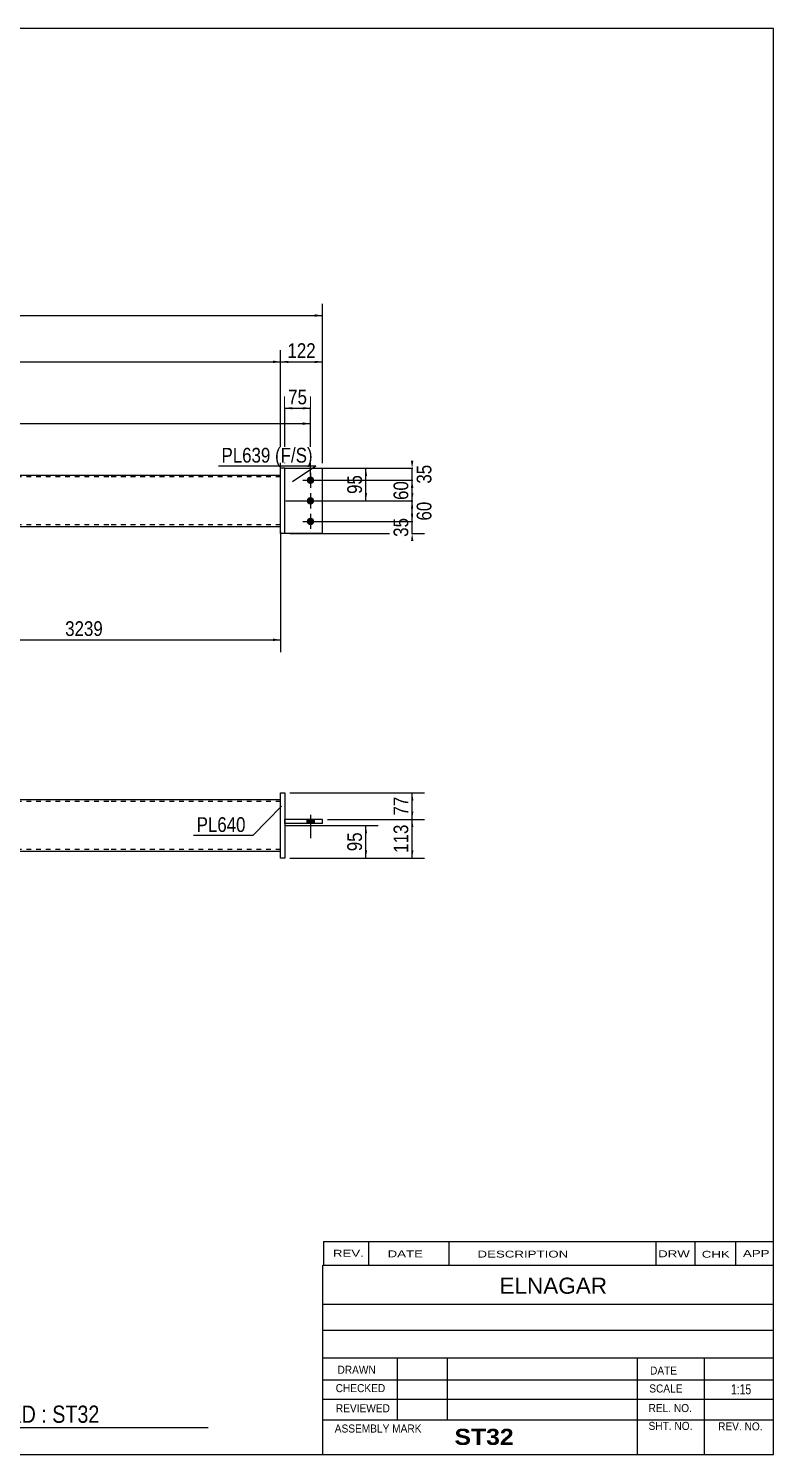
# Model space of a CAD drawing. Header units: millimetres. Extents: x 2 to 405, y 5 to 282.
# Drawn here: x 260.2 to 405, y 5 to 282 of the extents above; entities that cross this region are included whole.
import ezdxf

# ---------------------------------------------------------------- set-up
doc = ezdxf.new("R2010")
doc.units = ezdxf.units.MM
doc.linetypes.add('DXK_LINE_DOT1', pattern=[1.8814, 0.9407, -0.9407])
doc.styles.add('Arial', font='ARIAL.TTF', dxfattribs={"height": 0.2})
doc.styles.add('Arial Bold', font='ARIALBD.TTF', dxfattribs={"height": 0.2})
doc.styles.add('Arial Narrow', font='ARIALN.TTF', dxfattribs={"height": 0.2})

# ---------------------------------------------------------------- blocks, each defined once
blk = doc.blocks.new('Unknown-629094939-1772')
at = {"color": 5, "linetype": 'Continuous'}
for p, q in [((405, 282), (5, 282)), ((5, 282), (5, 5)), ((405, 5), (405, 282)), ((5, 5), (405, 5))]:
    blk.add_line(p, q, dxfattribs=at)
at = {"color": 174, "linetype": 'Continuous', "style": 'Arial'}
blk.add_text('Tekla structures', height=1.9102, rotation=90, dxfattribs=at).set_placement((4.5, 5.5))
blk = doc.blocks.new('Part-629094939-1239 - 1222')
at = {"color": 2, "linetype": 'Continuous'}
for p, q in [((309.99, 196.58), (317.33, 196.58)), ((317.33, 183.92), (317.33, 196.58)), ((317.33, 183.92), (309.99, 183.92))]:
    blk.add_line(p, q, dxfattribs=at)
at = {"color": 7, "linetype": 'DXK_LINE_DOT1'}
blk.add_line((309.99, 183.92), (309.99, 196.58), dxfattribs=at)
blk = doc.blocks.new('Part-629094939-1240 - 1222')
at = {"color": 2, "linetype": 'Continuous'}
for p, q in [((309.99, 196.58), (309.19, 196.58)), ((309.19, 183.92), (309.19, 196.58)), ((309.99, 183.92), (309.99, 196.58)), ((309.99, 183.92), (309.19, 183.92))]:
    blk.add_line(p, q, dxfattribs=at)
blk = doc.blocks.new('Part-629094939-1243 - 1222')
at = {"color": 2, "linetype": 'Continuous'}
for p, q in [((91.75, 195.25), (125.08, 195.25)), ((125.18, 195.25), (275.76, 195.25)), ((275.86, 195.25), (309.19, 195.25)), ((91.75, 185.25), (125.08, 185.25)), ((125.18, 185.25), (275.76, 185.25)), ((275.86, 185.25), (309.19, 185.25))]:
    blk.add_line(p, q, dxfattribs=at)
at = {"color": 7, "linetype": 'DXK_LINE_DOT1'}
for p, q in [((91.75, 185.25), (91.75, 195.25)), ((125.08, 194.92), (91.75, 194.92)), ((275.76, 194.92), (125.18, 194.92)), ((309.19, 194.92), (275.86, 194.92)), ((309.19, 185.25), (309.19, 195.25)), ((125.08, 185.58), (91.75, 185.58)), ((275.76, 185.58), (125.18, 185.58)), ((309.19, 185.58), (275.86, 185.58))]:
    blk.add_line(p, q, dxfattribs=at)
blk = doc.blocks.new('Bolt-629094939-1246 - 1222')
at = {"linetype": 'Continuous'}
for points in [[(314.99, 194.98, -1), (314.99, 193.52, -1)], [(314.99, 190.98, -1), (314.99, 189.52, -1)], [(314.99, 186.98, -1), (314.99, 185.52, -1)]]:
    blk.add_hatch(color=3, dxfattribs=at).paths.add_polyline_path(points)
at = {"color": 3, "linetype": 'Continuous'}
for p, q in [((313.53, 194.25), (316.46, 194.25)), ((314.99, 195.72), (314.99, 192.78)), ((314.99, 191.72), (314.99, 188.78)), ((313.53, 190.25), (316.46, 190.25)), ((313.53, 186.25), (316.46, 186.25)), ((314.99, 187.72), (314.99, 184.78))]:
    blk.add_line(p, q, dxfattribs=at)
blk = doc.blocks.new('Part-629094939-1256 - 1253')
at = {"color": 2, "linetype": 'Continuous'}
for p, q in [((309.19, 120.85), (309.19, 133.52)), ((309.19, 133.52), (309.99, 133.52)), ((309.99, 133.52), (309.99, 120.85)), ((309.99, 120.85), (309.19, 120.85))]:
    blk.add_line(p, q, dxfattribs=at)
blk = doc.blocks.new('Part-629094939-1255 - 1253')
at = {"color": 2, "linetype": 'Continuous'}
for p, q in [((317.33, 128.38), (309.99, 128.38)), ((309.99, 127.58), (309.99, 128.38)), ((317.33, 127.58), (309.99, 127.58)), ((317.33, 127.58), (317.33, 128.38))]:
    blk.add_line(p, q, dxfattribs=at)
blk = doc.blocks.new('Part-629094939-1259 - 1253')
at = {"color": 2, "linetype": 'Continuous'}
for p, q in [((125.08, 132.18), (91.75, 132.18)), ((275.76, 132.18), (125.18, 132.18)), ((309.19, 132.18), (275.86, 132.18)), ((91.75, 122.18), (125.08, 122.18)), ((125.18, 122.18), (275.76, 122.18)), ((275.86, 122.18), (309.19, 122.18))]:
    blk.add_line(p, q, dxfattribs=at)
at = {"color": 7, "linetype": 'DXK_LINE_DOT1'}
for p, q in [((91.75, 132.18), (91.75, 122.18)), ((125.08, 131.85), (91.75, 131.85)), ((275.76, 131.85), (125.18, 131.85)), ((309.19, 131.85), (275.86, 131.85)), ((309.19, 122.18), (309.19, 132.18)), ((242.43, 127.58), (158.52, 127.58)), ((158.52, 127.58), (158.52, 126.78)), ((242.43, 126.78), (242.43, 127.58)), ((158.52, 126.78), (242.43, 126.78)), ((125.08, 122.52), (91.75, 122.52)), ((275.76, 122.52), (125.18, 122.52)), ((309.19, 122.52), (275.86, 122.52))]:
    blk.add_line(p, q, dxfattribs=at)
blk = doc.blocks.new('Bolt-629094939-1262 - 1253')
at = {"linetype": 'Continuous'}
blk.add_hatch(color=3, dxfattribs=at).paths.add_polyline_path([(315.73, 128.38), (314.26, 128.38), (314.26, 127.58), (315.73, 127.58)])
blk.add_hatch(color=3, dxfattribs=at).paths.add_polyline_path([(315.73, 128.38), (314.26, 128.38), (314.26, 127.58), (315.73, 127.58)])
blk.add_hatch(color=3, dxfattribs=at).paths.add_polyline_path([(315.73, 128.38), (314.26, 128.38), (314.26, 127.58), (315.73, 127.58)])
at = {"color": 3, "linetype": 'Continuous'}
for p, q in [((314.26, 128.38), (314.26, 127.58)), ((314.26, 128.38), (314.26, 127.58)), ((314.26, 128.38), (314.26, 127.58)), ((314.99, 129.25), (314.99, 124.72)), ((314.99, 129.25), (314.99, 124.72)), ((314.99, 129.25), (314.99, 124.72)), ((315.73, 128.38), (315.73, 127.58)), ((315.73, 128.38), (315.73, 127.58)), ((315.73, 128.38), (315.73, 127.58))]:
    blk.add_line(p, q, dxfattribs=at)
blk = doc.blocks.new('StraightDimension-629094939-1279 - 1222')
at = {"linetype": 'Continuous'}
for points in [[(325.5, 195.08), (325.75, 196.58), (326, 195.08)], [(326, 191.75), (325.75, 190.25), (325.5, 191.75)]]:
    blk.add_hatch(color=7, dxfattribs=at).paths.add_polyline_path(points)
at = {"color": 7, "linetype": 'Continuous'}
for p, q in [((310.99, 196.58), (328.15, 196.58)), ((325.75, 190.25), (325.75, 196.58)), ((310.19, 190.25), (328.15, 190.25))]:
    blk.add_line(p, q, dxfattribs=at)
at = {"color": 0}
blk.add_wipeout([(325.6, 195.84), (321.4, 195.84), (321.4, 190.99), (325.6, 190.99)], dxfattribs=at)
at = {"color": 3, "style": 'Arial Narrow'}
blk.add_text('95', height=2.863, rotation=90.0002, dxfattribs=at).set_placement((325, 191.59))
blk = doc.blocks.new('StraightDimension-629094939-1321 - 1222')
at = {"linetype": 'Continuous'}
for points in [[(234.24, 163), (232.74, 163.25), (234.24, 163.5)], [(307.69, 163.5), (309.19, 163.25), (307.69, 163)]]:
    blk.add_hatch(color=7, dxfattribs=at).paths.add_polyline_path(points)
at = {"color": 7, "linetype": 'Continuous'}
for p, q in [((309.19, 184.25), (309.19, 160.85)), ((232.74, 177.5), (232.74, 160.85)), ((232.74, 163.25), (309.19, 163.25))]:
    blk.add_line(p, q, dxfattribs=at)
at = {"color": 0}
blk.add_wipeout([(275.22, 163.4), (275.22, 167.6), (266.71, 167.6), (266.71, 163.4)], dxfattribs=at)
at = {"color": 3, "style": 'Arial Narrow'}
blk.add_text('3239', height=2.863, dxfattribs=at).set_placement((267.31, 164))
blk = doc.blocks.new('StraightDimension-629094939-1908 - 1222')
at = {"linetype": 'Continuous'}
for points in [[(334.5, 192.75), (334.75, 194.25), (335, 192.75)], [(335, 191.75), (334.75, 190.25), (334.5, 191.75)]]:
    blk.add_hatch(color=7, dxfattribs=at).paths.add_polyline_path(points)
at = {"color": 7, "linetype": 'Continuous'}
for p, q in [((315.99, 194.25), (337.15, 194.25)), ((334.75, 190.25), (334.75, 194.25)), ((315.99, 190.25), (337.15, 190.25))]:
    blk.add_line(p, q, dxfattribs=at)
at = {"color": 0}
blk.add_wipeout([(334.6, 194.68), (330.4, 194.68), (330.4, 189.82), (334.6, 189.82)], dxfattribs=at)
at = {"color": 3, "style": 'Arial Narrow'}
blk.add_text('60', height=2.863, rotation=90.0002, dxfattribs=at).set_placement((334, 190.42))
blk = doc.blocks.new('StraightDimension-629094939-1284 - 1222')
at = {"linetype": 'Continuous'}
for points in [[(335, 198.08), (334.75, 196.58), (334.5, 198.08)], [(334.5, 192.75), (334.75, 194.25), (335, 192.75)]]:
    blk.add_hatch(color=7, dxfattribs=at).paths.add_polyline_path(points)
at = {"color": 7, "linetype": 'Continuous'}
for p, q in [((310.99, 196.58), (337, 196.58)), ((315.99, 194.25), (337, 194.25)), ((334.75, 194.25), (334.75, 196.58))]:
    blk.add_line(p, q, dxfattribs=at)
at = {"color": 0}
blk.add_wipeout([(339.1, 197.84), (334.9, 197.84), (334.9, 192.99), (339.1, 192.99)], dxfattribs=at)
at = {"color": 3, "style": 'Arial Narrow'}
blk.add_text('35', height=2.863, rotation=90.0002, dxfattribs=at).set_placement((338.5, 193.59))
blk = doc.blocks.new('StraightDimension-629094939-1287 - 1222')
at = {"linetype": 'Continuous'}
for points in [[(335, 187.75), (334.75, 186.25), (334.5, 187.75)], [(334.5, 182.42), (334.75, 183.92), (335, 182.42)]]:
    blk.add_hatch(color=7, dxfattribs=at).paths.add_polyline_path(points)
at = {"color": 7, "linetype": 'Continuous'}
for p, q in [((315.99, 186.25), (337.15, 186.25)), ((334.75, 183.92), (334.75, 186.25)), ((310.99, 183.92), (337.15, 183.92))]:
    blk.add_line(p, q, dxfattribs=at)
at = {"color": 0}
blk.add_wipeout([(334.6, 187.51), (330.4, 187.51), (330.4, 182.66), (334.6, 182.66)], dxfattribs=at)
at = {"color": 3, "style": 'Arial Narrow'}
blk.add_text('35', height=2.863, rotation=90.0002, dxfattribs=at).set_placement((334, 183.26))
blk = doc.blocks.new('StraightDimension-629094939-1315 - 1222')
at = {"linetype": 'Continuous'}
for points in [[(311.49, 208), (309.99, 208.25), (311.49, 208.5)], [(313.49, 208.5), (314.99, 208.25), (313.49, 208)]]:
    blk.add_hatch(color=7, dxfattribs=at).paths.add_polyline_path(points)
at = {"color": 7, "linetype": 'Continuous'}
for p, q in [((309.99, 197.58), (309.99, 210.5)), ((309.99, 208.25), (314.99, 208.25)), ((314.99, 195.25), (314.99, 210.5))]:
    blk.add_line(p, q, dxfattribs=at)
at = {"color": 0}
blk.add_wipeout([(314.92, 208.4), (314.92, 212.6), (310.06, 212.6), (310.06, 208.4)], dxfattribs=at)
at = {"color": 3, "style": 'Arial Narrow'}
blk.add_text('75', height=2.863, dxfattribs=at).set_placement((310.66, 209))
blk = doc.blocks.new('StraightDimension-629094939-1333 - 1222')
at = {"linetype": 'Continuous'}
for points in [[(87.45, 205), (85.95, 205.25), (87.45, 205.5)], [(313.49, 205.5), (314.99, 205.25), (313.49, 205)]]:
    blk.add_hatch(color=7, dxfattribs=at).paths.add_polyline_path(points)
at = {"color": 7, "linetype": 'Continuous'}
for p, q in [((85.95, 195.25), (85.95, 207.5)), ((85.95, 205.25), (314.99, 205.25)), ((314.99, 195.25), (314.99, 207.5))]:
    blk.add_line(p, q, dxfattribs=at)
at = {"color": 0}
blk.add_wipeout([(204.73, 205.4), (204.73, 209.6), (196.22, 209.6), (196.22, 205.4)], dxfattribs=at)
at = {"color": 3, "style": 'Arial Narrow'}
blk.add_text('7619', height=2.863, dxfattribs=at).set_placement((196.82, 206))
blk = doc.blocks.new('StraightDimension-629094939-1339 - 1222')
at = {"linetype": 'Continuous'}
for points in [[(310.69, 217), (309.19, 217.25), (310.69, 217.5)], [(315.83, 217.5), (317.33, 217.25), (315.83, 217)]]:
    blk.add_hatch(color=7, dxfattribs=at).paths.add_polyline_path(points)
at = {"color": 7, "linetype": 'Continuous'}
for p, q in [((309.19, 196.25), (309.19, 219.5)), ((317.33, 197.58), (317.33, 219.5)), ((309.19, 217.25), (317.33, 217.25))]:
    blk.add_line(p, q, dxfattribs=at)
at = {"color": 0}
blk.add_wipeout([(316.6, 217.4), (316.6, 221.6), (309.92, 221.6), (309.92, 217.4)], dxfattribs=at)
at = {"color": 3, "style": 'Arial Narrow'}
blk.add_text('122', height=2.863, dxfattribs=at).set_placement((310.52, 218))
blk = doc.blocks.new('StraightDimension-629094939-1340 - 1222')
at = {"linetype": 'Continuous'}
for points in [[(93.25, 217), (91.75, 217.25), (93.25, 217.5)], [(307.69, 217.5), (309.19, 217.25), (307.69, 217)]]:
    blk.add_hatch(color=7, dxfattribs=at).paths.add_polyline_path(points)
at = {"color": 7, "linetype": 'Continuous'}
for p, q in [((91.75, 196.25), (91.75, 219.5)), ((309.19, 196.25), (309.19, 219.5)), ((91.75, 217.25), (309.19, 217.25))]:
    blk.add_line(p, q, dxfattribs=at)
at = {"color": 0}
blk.add_wipeout([(204.73, 217.4), (204.73, 221.6), (196.22, 221.6), (196.22, 217.4)], dxfattribs=at)
at = {"color": 3, "style": 'Arial Narrow'}
blk.add_text('7445', height=2.863, dxfattribs=at).set_placement((196.82, 218))
blk = doc.blocks.new('StraightDimension-629094939-1347 - 1222')
at = {"linetype": 'Continuous'}
for points in [[(85.12, 226), (83.62, 226.25), (85.12, 226.5)], [(315.83, 226.5), (317.33, 226.25), (315.83, 226)]]:
    blk.add_hatch(color=7, dxfattribs=at).paths.add_polyline_path(points)
at = {"color": 7, "linetype": 'Continuous'}
for p, q in [((83.62, 197.58), (83.62, 228.5)), ((317.33, 197.58), (317.33, 228.5)), ((83.62, 226.25), (317.33, 226.25))]:
    blk.add_line(p, q, dxfattribs=at)
at = {"color": 0}
blk.add_wipeout([(204.73, 226.4), (204.73, 230.6), (196.22, 230.6), (196.22, 226.4)], dxfattribs=at)
at = {"color": 3, "style": 'Arial Narrow'}
blk.add_text('7689', height=2.863, dxfattribs=at).set_placement((196.82, 227))
blk = doc.blocks.new('StraightDimension-629094939-1906 - 1222')
at = {"linetype": 'Continuous'}
for points in [[(334.5, 188.75), (334.75, 190.25), (335, 188.75)], [(335, 187.75), (334.75, 186.25), (334.5, 187.75)]]:
    blk.add_hatch(color=7, dxfattribs=at).paths.add_polyline_path(points)
at = {"color": 7, "linetype": 'Continuous'}
for p, q in [((315.99, 190.25), (337, 190.25)), ((334.75, 186.25), (334.75, 190.25)), ((315.99, 186.25), (337, 186.25))]:
    blk.add_line(p, q, dxfattribs=at)
at = {"color": 0}
blk.add_wipeout([(339.1, 190.68), (334.9, 190.68), (334.9, 185.82), (339.1, 185.82)], dxfattribs=at)
at = {"color": 3, "style": 'Arial Narrow'}
blk.add_text('60', height=2.863, rotation=90.0002, dxfattribs=at).set_placement((338.5, 186.42))
blk = doc.blocks.new('StraightDimension-629094939-1356 - 1253')
at = {"linetype": 'Continuous'}
for points in [[(325.5, 125.68), (325.75, 127.18), (326, 125.68)], [(326, 122.35), (325.75, 120.85), (325.5, 122.35)]]:
    blk.add_hatch(color=7, dxfattribs=at).paths.add_polyline_path(points)
at = {"color": 7, "linetype": 'Continuous'}
for p, q in [((310.19, 127.18), (328.15, 127.18)), ((325.75, 120.85), (325.75, 127.18)), ((310.99, 120.85), (328.15, 120.85))]:
    blk.add_line(p, q, dxfattribs=at)
at = {"color": 0}
blk.add_wipeout([(325.6, 126.45), (321.4, 126.45), (321.4, 121.59), (325.6, 121.59)], dxfattribs=at)
at = {"color": 3, "style": 'Arial Narrow'}
blk.add_text('95', height=2.863, rotation=90.0002, dxfattribs=at).set_placement((325, 122.19))
blk = doc.blocks.new('StraightDimension-629094939-1361 - 1253')
at = {"linetype": 'Continuous'}
for points in [[(334.5, 132.02), (334.75, 133.52), (335, 132.02)], [(335, 129.88), (334.75, 128.38), (334.5, 129.88)]]:
    blk.add_hatch(color=7, dxfattribs=at).paths.add_polyline_path(points)
at = {"color": 7, "linetype": 'Continuous'}
for p, q in [((310.99, 133.52), (337.15, 133.52)), ((334.75, 128.38), (334.75, 133.52)), ((318.33, 128.38), (337.15, 128.38))]:
    blk.add_line(p, q, dxfattribs=at)
at = {"color": 0}
blk.add_wipeout([(334.6, 133.38), (330.4, 133.38), (330.4, 128.52), (334.6, 128.52)], dxfattribs=at)
at = {"color": 3, "style": 'Arial Narrow'}
blk.add_text('77', height=2.863, rotation=90.0002, dxfattribs=at).set_placement((334, 129.12))
blk = doc.blocks.new('StraightDimension-629094939-1362 - 1253')
at = {"linetype": 'Continuous'}
for points in [[(334.5, 126.88), (334.75, 128.38), (335, 126.88)], [(335, 122.35), (334.75, 120.85), (334.5, 122.35)]]:
    blk.add_hatch(color=7, dxfattribs=at).paths.add_polyline_path(points)
at = {"color": 7, "linetype": 'Continuous'}
for p, q in [((318.33, 128.38), (337.15, 128.38)), ((334.75, 120.85), (334.75, 128.38)), ((310.99, 120.85), (337.15, 120.85))]:
    blk.add_line(p, q, dxfattribs=at)
at = {"color": 0}
blk.add_wipeout([(334.6, 127.96), (330.4, 127.96), (330.4, 121.28), (334.6, 121.28)], dxfattribs=at)
at = {"color": 3, "style": 'Arial Narrow'}
blk.add_text('113', height=2.863, rotation=90.0002, dxfattribs=at).set_placement((334, 121.88))
blk = doc.blocks.new('CBS_CALLOFF-629094939-2004')
at = {"color": 7, "linetype": 'Continuous'}
blk.add_line((178.88, 10.27), (295.11, 10.25), dxfattribs=at)
at = {"color": 3, "linetype": 'Continuous', "style": 'Arial Narrow'}
blk.add_text('QTY= 2 Nos.      BRACING      MKD : ST32', height=3.3405, dxfattribs=at).set_placement((200.68, 11.16))
blk = doc.blocks.new('CBS_NAME_BLOG-629094939-2005')
at = {"color": 7, "linetype": 'Continuous'}
for p, q in [((317.41, 41.75), (404.93, 41.75)), ((317.41, 5.04), (317.41, 41.75)), ((317.41, 34.21), (404.93, 34.21)), ((317.48, 29.16), (405, 29.16)), ((317.41, 23.79), (404.93, 23.79)), ((331.93, 11.68), (331.93, 23.78)), ((341.62, 11.71), (341.62, 23.78)), ((378.53, 5.04), (378.53, 23.77)), ((391.58, 5.04), (391.58, 23.78)), ((317.42, 19.49), (405, 19.51)), ((317.41, 15.74), (404.93, 15.74)), ((317.41, 11.7), (404.93, 11.7)), ((317.41, 5), (405, 5))]:
    blk.add_line(p, q, dxfattribs=at)
at = {"color": 3, "linetype": 'Continuous', "style": 'Arial'}
blk.add_text('ELNAGAR', height=3.133, dxfattribs=at).set_placement((351.73, 36.22))
at = {"color": 3, "linetype": 'Continuous'}
for s, height, style, width, p in [('DRAWN', 1.566, 'Arial', 0.9, (320.24, 20.68)), ('DATE', 1.566, 'Arial', 0.9, (381, 20.52)), ('CHECKED', 1.566, 'Arial', 0.9, (319.89, 17.11)), ('SCALE', 1.566, 'Arial', 0.9, (380.85, 17.04)), ('1:15', 1.957, 'Arial Narrow', 0.9, (396.74, 16.68)), ('REVIEWED', 1.566, 'Arial', 0.9, (319.93, 13.19)), ('REL. NO.', 1.566, 'Arial', 0.9, (380.71, 13.24)), ('SHT. NO.', 1.566, 'Arial', 0.9, (380.71, 9.77)), ('REV. NO.', 1.566, 'Arial', 0.9, (394.23, 9.68)), ('ASSEMBLY MARK', 1.5663, 'Arial', 0.9, (319.71, 9.26)), ('ST32', 3.131, 'Arial Bold', 1.1, (342.99, 6.86))]:
    blk.add_text(s, height=height, dxfattribs=dict(at, style=style, width=width)).set_placement(p)
blk = doc.blocks.new('CBS_REVISION-629094939-2006')
at = {"color": 7, "linetype": 'Continuous'}
for p, q in [((317.49, 46.38), (404.99, 46.38)), ((317.49, 46.38), (317.49, 41.75)), ((326.29, 46.38), (326.29, 41.75)), ((341.88, 46.38), (341.88, 41.81)), ((382.14, 46.38), (382.14, 41.75)), ((389.68, 46.38), (389.68, 41.75)), ((397.63, 46.38), (397.63, 41.75)), ((317.49, 41.75), (404.99, 41.75))]:
    blk.add_line(p, q, dxfattribs=at)
at = {"color": 7, "style": 'Arial Narrow', "width": 1.7}
for s, height, p in [('REV.', 1.326, (319.35, 43.43)), ('DATE', 1.326, (329.98, 43.31)), ('DESCRIPTION', 1.3257, (347.46, 43.26)), ('DRW', 1.326, (382.57, 43.32)), ('CHK', 1.326, (391.06, 43.23)), ('APP', 1.326, (399.06, 43.38))]:
    blk.add_text(s, height=height, dxfattribs=at).set_placement(p)
blk = doc.blocks.new('Mark-629094939-1385 - 1222')
at = {"color": 0}
blk.add_wipeout([(307.2, 197.68), (307.2, 200.68), (297.7, 200.68), (297.7, 197.68)], dxfattribs=at)
blk.add_wipeout([(307.2, 197.68), (307.2, 200.68), (297.7, 200.68), (297.7, 197.68)], dxfattribs=at)
blk.add_wipeout([(315.4, 197.68), (315.4, 200.68), (308.1, 200.68), (308.1, 197.68)], dxfattribs=at)
blk.add_wipeout([(315.4, 197.68), (315.4, 200.68), (308.1, 200.68), (308.1, 197.68)], dxfattribs=at)
at = {"color": 7, "linetype": 'Continuous'}
for p in [(297.1, 197.08), (311.48, 194.03)]:
    blk.add_line(p, (316, 197.08), dxfattribs=at)
at = {"color": 3, "style": 'Arial Narrow'}
for s, p in [('PL639', (297.7, 197.68)), ('(F/', (308.1, 197.68)), ('S)', (312.12, 197.68))]:
    blk.add_text(s, height=2.863, dxfattribs=at).set_placement(p)
blk = doc.blocks.new('Mark-629094939-1376 - 1253')
at = {"color": 7, "linetype": 'Continuous'}
blk.add_line((309.37, 130.96), (303.87, 125.33), dxfattribs=at)
at = {"color": 0}
blk.add_wipeout([(302.37, 125.93), (302.37, 128.93), (292.87, 128.93), (292.87, 125.93)], dxfattribs=at)
blk.add_wipeout([(302.37, 125.93), (302.37, 128.93), (292.87, 128.93), (292.87, 125.93)], dxfattribs=at)
at = {"color": 7, "linetype": 'Continuous'}
blk.add_line((292.27, 125.33), (303.87, 125.33), dxfattribs=at)
at = {"color": 3, "style": 'Arial Narrow'}
blk.add_text('PL640', height=2.863, dxfattribs=at).set_placement((292.87, 125.93))

msp = doc.modelspace()

# ---------------------------------------------------------------- block references
for name in ['Unknown-629094939-1772', 'Part-629094939-1243 - 1222', 'Part-629094939-1240 - 1222', 'Part-629094939-1239 - 1222', 'Bolt-629094939-1246 - 1222', 'Part-629094939-1256 - 1253', 'Part-629094939-1259 - 1253', 'Part-629094939-1255 - 1253', 'Bolt-629094939-1262 - 1253', 'CBS_REVISION-629094939-2006', 'CBS_NAME_BLOG-629094939-2005', 'CBS_CALLOFF-629094939-2004']:
    msp.add_blockref(name, (0, 0))

# ---------------------------------------------------------------- next in the draw order: block references
for name in ['StraightDimension-629094939-1279 - 1222', 'StraightDimension-629094939-1287 - 1222', 'StraightDimension-629094939-1321 - 1222', 'StraightDimension-629094939-1356 - 1253']:
    msp.add_blockref(name, (0, 0))

# ---------------------------------------------------------------- next in the draw order: block references
for name in ['StraightDimension-629094939-1908 - 1222', 'StraightDimension-629094939-1361 - 1253', 'Mark-629094939-1376 - 1253']:
    msp.add_blockref(name, (0, 0))

# ---------------------------------------------------------------- next in the draw order: block references
for name in ['StraightDimension-629094939-1284 - 1222', 'StraightDimension-629094939-1906 - 1222', 'StraightDimension-629094939-1362 - 1253']:
    msp.add_blockref(name, (0, 0))

# ---------------------------------------------------------------- next in the draw order: block references
msp.add_blockref('StraightDimension-629094939-1315 - 1222', (0, 0))

# ---------------------------------------------------------------- next in the draw order: block references
msp.add_blockref('StraightDimension-629094939-1333 - 1222', (0, 0))

# ---------------------------------------------------------------- next in the draw order: block references
msp.add_blockref('StraightDimension-629094939-1339 - 1222', (0, 0))

# ---------------------------------------------------------------- next in the draw order: block references
msp.add_blockref('StraightDimension-629094939-1340 - 1222', (0, 0))

# ---------------------------------------------------------------- next in the draw order: block references
msp.add_blockref('StraightDimension-629094939-1347 - 1222', (0, 0))

# ---------------------------------------------------------------- next in the draw order: block references
msp.add_blockref('Mark-629094939-1385 - 1222', (0, 0))

doc.saveas('drawing.dxf')
